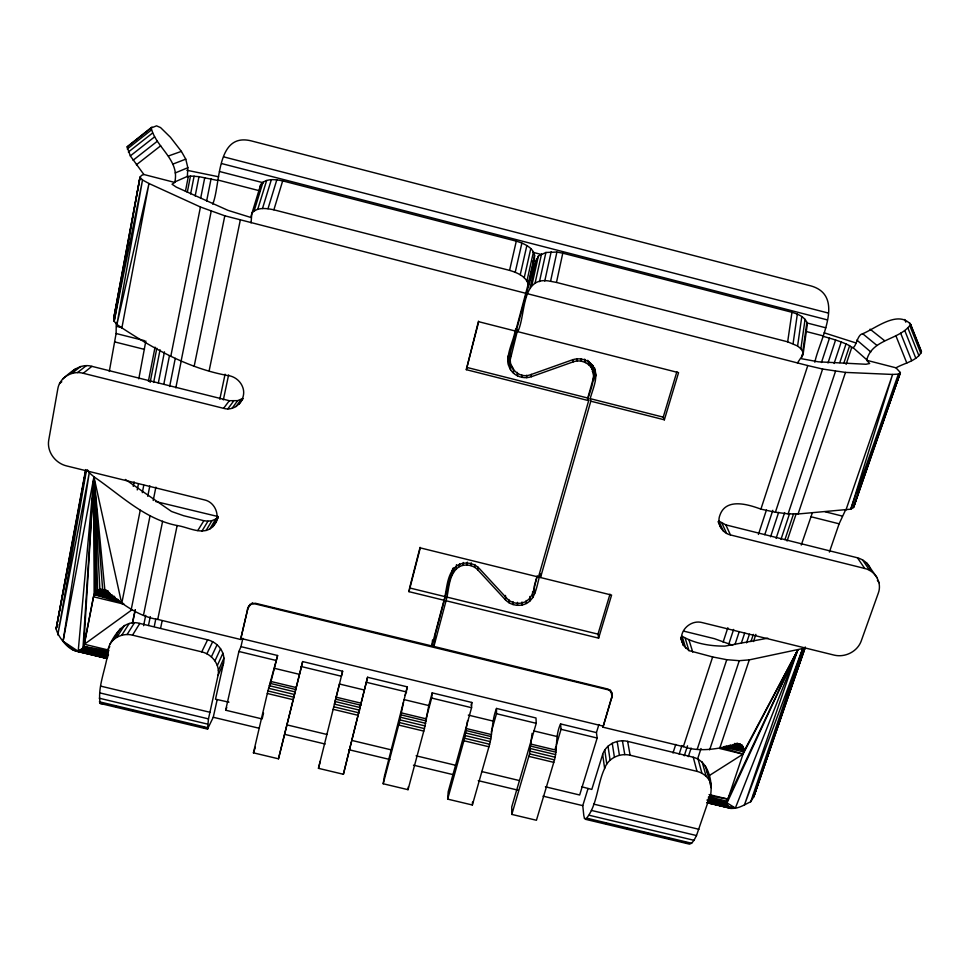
<?xml version="1.0" encoding="UTF-8"?>
<svg xmlns="http://www.w3.org/2000/svg" width="970" height="970" viewBox="0 0 970 970"><rect width="100%" height="100%" fill="white"/><g stroke="black" fill="none" stroke-linecap="round" stroke-linejoin="round"><path stroke-width="1.45" d="M251.048 222.87L251.86 213.206C257.135 206.828 266.702 208.332 273.879 209.811L509.577 270.375C516.913 272.606 525.764 276.086 528.201 284.137L515.64 331.109L478.707 321.7L466.315 369.679L588.669 400.658L538.471 577.029L420.277 547.88L408.976 591.664L444.017 600.248L431.856 645.947L255.231 603.231L251.084 604.31L248.174 607.22L240.608 639.472L157.734 619.418C136.042 616.12 119.88 601.145 102.65 589.481C97.946 588.172 94.041 592.403 93.496 596.768L83.759 646.469C75.696 660.861 57.472 637.108 56.163 628.766L85.651 469.577M491.232 732.192L496.482 713.714L496.531 708.439L535.986 717.982L536.24 723.317L511.736 806.931L511.82 814.412L536.434 820.268L553.773 762.359C557.98 749.822 554.755 736.097 560.587 723.935L596.429 732.605L597.168 738.037L579.66 795L545.395 786.791M263.525 713.059L262.155 718.94L225.658 710.21L238.899 651.476L240.972 646.65L277.614 655.514L267.914 690.943L253.437 752.841L278.475 758.807L302.652 661.564L342.628 671.228L318.463 768.337L343.392 774.278L367.569 677.254L407.364 686.881L384.35 776.546L383.199 783.76L408.018 789.677L424.448 728.591L428.776 705.566L432.183 692.883L471.82 702.462L471.578 707.7L448.188 791.762L447.655 799.122L472.366 805.003L472.487 802.044M251.145 217.559L228.023 210.369L176.285 187.101L172.042 184.239L174.721 182.433C180.19 159.904 155.818 147.561 151.199 127.943L156.558 125.857L160.547 127.567L170.441 137.279L181.378 151.381L185.767 159.141L187.84 167.713L187.343 176.831L190.472 176.031L198.983 176.661L217.474 180.42M814.848 362.234C818.922 341.1 846.216 295.923 810.908 285.907L251.133 140.856C215.667 132.187 220.845 184.664 212.721 204.124M477.725 569.802C473.081 564.904 465.357 563.643 459.343 566.674C448.273 573.682 449.328 589.505 446.067 600.757L598.623 638.139L611.597 595.071L540.533 577.538L540.278 573.9C536.543 584.825 536.301 602.079 522.102 604.989C516.137 606.165 509.759 604.322 505.515 599.921L477.725 569.802L477.858 566.965M474.694 567.304L474.839 564.479M471.056 565.643L471.226 562.83M109.295 371.474L116.097 333.51L116.291 322.392M467.091 564.964L467.285 562.151M463.09 565.316L463.296 562.503M511.82 814.412L529.547 753.872L532.093 733.32M207.507 729.076L208.477 718.879L218.032 675.423C220.311 664.692 212.018 654.253 201.736 651.864L132.526 635.168C122.414 632.513 110.362 638.296 108.24 649.003C106.955 666.972 97.218 685.438 100.152 703.444L207.507 729.076L213.254 717.266L217.195 699.6M228.956 702.183L215.51 699.2L223.573 662.983C225.816 652.458 217.729 642.176 207.616 639.824L139.789 623.431C125.215 619.236 115.442 633.046 109.901 644.322M459.343 566.674L459.574 563.849M456.13 568.917L456.506 564.673M453.693 571.9L454.081 567.632M452.202 575.392L452.869 568.238L435.239 634.453L433.893 646.444L608.238 689.149L611.791 692.41L612.325 695.781L602.952 727.185L683.353 746.645C702.219 753.132 721.353 747.664 739.819 744.063C744.257 745.202 744.427 750.622 743.02 754.139L727.173 801.232L727.136 804.724L728.955 807.67C736.351 810.374 744.196 804.724 750.731 801.741L753.751 796.806L805.221 647.451L750.731 801.741L802.699 648.542L749.301 659.867L739.285 660.691L726.76 659.697L712.647 656.945L688.955 650.603L683.304 645.256L680.649 637.739M527.935 287.156L534.397 258.226C535.804 248.368 524.018 243.47 516.295 241.154L282.682 180.881C275.504 179.377 265.913 178.043 260.748 184.53L251.072 216.128M444.017 600.248C447.328 588.45 446.515 572.045 458.313 564.916C465.188 561.448 474.015 562.891 479.313 568.505L507.116 598.635C511.736 603.51 519.386 604.71 525.364 601.739C534.688 596.902 533.985 584.704 537.428 576.204M425.466 720.989L431.638 698.048L432.183 692.883M466.315 369.679L478.501 321.131M472.366 805.003L488.928 746.767C492.821 734.229 491.499 720.722 496.531 708.439M431.856 645.947L432.547 639.957M540.533 577.538L590.803 401.192L590.196 398.646C593.022 387.624 601.085 372.807 590.475 363.253C585.601 359.009 578.641 357.736 572.53 359.785L530.699 374.675C517.18 379.755 506.195 364.575 510.39 352.158L534.215 265.356L538.374 256.08L545.916 252.467L556.913 252.067L562.782 253.158L791.969 312.291C797.728 314.025 804.191 316.523 806.894 322.331L807.173 325.35L803.051 354.668L797.449 362.925M510.002 360.695L517.701 329.582L517.81 331.667L678.563 372.65L664.365 419.816L590.803 401.192M408.018 789.677L408.394 786.767M447.655 799.122L464.582 738.243L467.588 720.589M588.62 361.349C597.859 371.922 591.846 386.666 588.062 398.112L588.669 400.658M587.493 398.912L594.089 375.681L594.258 367.654M803.051 354.668L802.748 351.722L800.893 348.763L805.064 319.3M801.778 357.409L802.19 354.486M802.748 351.722L806.894 322.331M800.893 348.763L797.595 345.999L801.814 316.499M797.595 345.999L787.676 341.828L791.969 312.291M793.084 343.635L797.34 314.098M138.795 378.846L145.839 340.991M408.976 591.664L409.595 587.941L444.405 596.477M174.721 182.433L143.875 174.503L141.547 175.388L140.019 177.231L114.169 321.312L116.921 324.465L121.893 327.884C155.297 349.733 190.581 369.376 230.423 376.008C236.086 377.548 240.815 381.84 242.779 387.382C247.023 398.912 235.661 411.983 223.597 408.334L83.238 373.28C72.301 370.273 59.716 377.294 57.824 388.776L48.706 440.307C46.802 451.85 55.326 463.139 66.433 465.879L204.258 499.853C215.934 502.157 221.451 517.919 212.963 526.54C202.888 536.252 188.422 527.074 177.146 525.534C144.53 519.192 120.462 494.809 93.945 476.816L89.264 472.717L87.385 469.747M72.701 543.249L73.235 540.29M73.769 537.332L74.29 534.373M76.691 521.048L78.024 513.651M78.558 510.693L79.892 503.297M80.425 500.338L82.826 487.013M83.359 484.054L85.76 470.741L56.163 628.766L57.763 624.559M121.893 327.884L148.98 183.5L116.921 324.465L142.529 179.996L114.169 321.312L113.684 318.56L140.019 177.231L142.529 179.996L148.98 183.5L200.438 206.998L224.81 215.801L525.716 293.279M113.684 318.56L140.019 177.231M383.199 783.76L399.313 722.541L403.508 702.292M114.266 317.845L114.836 314.874M115.406 311.904L116.824 304.495M117.394 301.524L118.813 294.104M120.231 286.683L120.801 283.713M122.22 276.292L123.639 268.872M124.208 265.913L124.778 262.943M56.163 628.766L86.475 470.244L57.776 634.938L89.264 472.717L63.074 641.267L73.405 650.045L106.942 658.193L75.527 650.979L107.076 658.557M113.926 318.039L124.572 263.064M125.142 260.093L125.724 257.111M128.028 245.228L128.598 242.257M148.386 381.307L155.042 347.151M185.452 191.235L188.35 176.382M150.156 382.374L156.825 348.23M187.283 192.351L190.472 176.031M133.266 486.346L134.139 481.896M153.648 382.447L160.05 349.782M190.617 193.939L194.109 176.128M137.243 489.935L138.419 483.994M158.316 383.041L164.451 351.855M195.176 195.964L198.983 176.661M142.311 492.639L143.79 485.206M163.821 384.156L169.41 355.929M200.632 198.413L204.767 177.607M140.226 510.281L121.711 603.582L93.945 476.816L63.074 641.267L78.194 651.282L81.82 649.585L108.519 654.883M170.768 356.463L200.438 206.998M147.743 496.3L149.816 485.909M169.641 386.533L175.267 358.354M206.622 201.129L211.06 178.88M131.192 609.718L150.01 516.028M181.026 361.507L211.181 211.327M153.212 500.484L155.891 487.146M175.825 387.867L181.184 361.192M132.538 623.298L135.218 609.984M143.499 615.138L162.62 521.242M194.145 366.369L224.81 215.801M143.596 625.662L145.706 615.332M148.471 625.48L150.289 616.617M154.266 626.426L155.794 619.03M157.734 619.418L177.146 525.534M209.168 370.673L240.293 220.117M160.571 628.33L162.111 620.933M219.814 399.264L225.076 374.202M223.342 399.895L228.617 374.905M391.371 749.895L351.734 740.401L367.569 677.254M132.369 623.092L135.194 609.948M343.392 774.278L351.37 741.807M787.676 341.828L556.477 282.428L562.782 253.158M517.81 331.667C526.128 314.644 520.635 274.825 550.56 281.324L556.913 252.067M544.764 281.045L551.154 251.836M539.49 281.627L545.916 252.467M530.129 287.714L536.58 258.796M531.924 285.083L538.374 256.08M535.1 283.01L541.551 253.922M526.94 280.912L533.464 251.836M528.201 284.137L534.688 255.134M240.608 639.472L247.871 608.166L250.078 604.395L251.084 604.31M240.972 646.65L242.852 638.308M520.235 274.752L526.843 245.568M524.224 277.711L530.784 248.575M515.228 272.243L521.896 243.033M509.577 270.375L516.295 241.154M269.708 686.59L277.614 655.514M278.475 758.807L299.196 675.714M302.652 661.564L299.584 674.38L274.607 668.354M364.32 690.01L339.464 684.008L334.42 704.123L359.664 710.198M342.628 671.228L341.367 676.236L301.076 666.499M318.463 768.337L320.245 761.244M409.97 586.486L420.083 547.322M405.133 695.357L407.364 686.881M515.167 330.455C513.3 343.829 501.029 361.507 513.542 373.256C518.416 377.451 525.352 378.749 531.439 376.7L573.258 361.834C581.236 358.9 590.924 363.483 593.252 371.765M433.893 646.444L446.067 600.757M259.948 187.525L260.748 184.53M471.032 705.275L471.82 702.462M537.125 576.059L534.24 586.219L534.664 593.604M555.119 749.131L555.98 746.257M556.404 744.814L561.036 729.307L560.587 723.935M598.623 638.139L597.981 634.137L609.997 594.173M664.365 419.816L663.225 417.149L676.89 371.704M273.879 209.811L282.682 180.881M267.987 208.708L276.826 179.802M596.429 732.605L598.914 724.517M257.753 209.265L266.653 180.444M262.482 208.526L271.358 179.656M602.952 727.185L611.827 696.666L612.07 693.805L609.96 690.373L610.809 690.458L251.945 603.122L253.061 603.51M581.648 786.767L591.809 789.434L602.661 754.393C605.947 744.293 617.611 738.946 627.651 741.371L693.259 757.243C708.258 761.28 712.513 780.498 710.768 793.993L696.496 835.546L694.011 840.311L691.622 843.233L689.5 844.143L585.65 819.347L584.461 818.328L583.782 815.37L582.764 805.646L588.05 788.537M254.128 210.866L263.04 182.117M585.65 819.347C597.484 805.743 597.047 784.439 604.625 768.458C607.996 758.176 619.891 752.769 630.112 755.23L697.006 771.368C703.529 773.041 709.24 777.855 711.119 784.451M672.974 753.011L675.775 744.402M679.158 754.139L681.971 745.53M683.353 746.645L712.647 656.945M681.825 641.716C678.964 630.257 691.064 619.43 702.219 622.594L834.2 655.126C845.04 657.721 857.237 651.719 861.166 641.158L878.311 593.106C882.251 582.8 875.376 570.833 864.731 568.468L730.446 534.931C721.898 533.027 716.624 523.242 719.946 515.094C726.13 497.549 748.391 504.521 760.904 509.129L807.78 365.569L822.609 369.036L845.476 372.407L892.594 374.444L898.39 374.117L900.366 372.565L896.001 367.824L866.659 360.282C872.018 338.494 899.651 340.3 910.66 324.392C897.832 309.83 875.607 328.393 862.718 333.728C855.964 334.589 856.207 353.698 849.647 345.684C841.305 341.501 832.296 338.857 823.312 336.408M684.25 755.824L687.524 745.821M723.135 642.079L727.839 627.736M758.407 534.446L766.409 510.05M688.312 756.648L691.125 748.088M728.894 643.765L733.623 629.421M764.784 534.7L772.811 510.305M821.457 362.501L829.483 338.106M697.248 749.192L726.76 659.697M760.904 509.129L775.394 512.233L822.609 369.036M734.981 644.504L739.249 631.579M770.568 536.786L778.643 512.366M827.992 362.998L835.582 340.009M697.782 758.394L701.031 748.537M741.371 643.049L744.705 633.022M776.085 538.399L784.645 512.596M834.091 363.495L841.22 341.998M709.664 749.81L739.285 660.691M775.394 512.233L788.101 513.882L835.485 371.364M746.548 642.855L749.422 634.235M780.983 539.381L789.592 513.506M839.802 362.61L846.022 343.926M750.938 641.57L753.338 634.392M784.96 539.587L793.581 513.736M843.9 362.925L849.647 345.684M753.484 641.546L755.885 634.368M787.07 541.017L796.188 513.724M846.095 364.368L851.854 347.139M719.667 748.464L749.301 659.867M788.101 513.882L798.104 513.979L845.476 372.407M845.913 510.074L892.594 374.444L850.787 509.177L853.588 507.492L898.39 374.117L850.787 509.177L798.104 513.979M896.001 367.824C904.355 363.022 916.941 361.143 921.5 351.698L910.66 324.392M801.269 545.031L812.339 512.815M753.569 794.381L753.751 796.806L804.166 648.784M829.398 552.063L839.111 523.812L845.634 509.808M753.751 796.806L805.185 647.051M853.588 507.492L900.366 372.565L871.775 453.245M253.437 752.841L255.365 747.276M854.218 505.091L900.366 372.565M116.364 635.884L117.588 632.44M857.735 492.869L868.259 463.151M532.991 262.167L534.397 258.226M800.492 658.703L804.045 648.76M802.699 648.542L744.366 805.148L797.692 650.191L743.614 751.92L723.329 746.936M225.658 710.21L226.762 707.53M218.032 675.423L223.573 662.983M247.447 609.124L250.078 604.395M218.408 670.452L223.949 658.096M217.365 665.468L222.93 653.198M214.976 660.825L220.602 648.639M211.399 656.836L217.098 644.711M206.889 653.78L212.672 641.716M201.736 651.864L207.616 639.824M212.963 526.54L218.056 517.944M215.304 523.351L216.746 520.902M216.662 519.641L218.104 517.216M209.811 528.989L215.679 519.12L217.741 517.507M206.052 530.541L211.993 520.635L215.679 519.12M201.942 531.087L207.968 521.181L211.993 520.635M132.526 635.168L139.789 623.431M197.759 530.59L203.87 520.696L207.968 521.181M127.082 634.525L134.442 622.801M121.747 635.204L129.216 623.48M116.885 637.181L124.451 625.407M108.24 649.003L109.792 646.614M112.847 640.285L120.486 628.463M239.214 404.053L243.155 398.549M235.952 406.636L241.433 399.034L237.65 400.634L229.32 400.707L91.907 366.345C80.158 362.938 70.713 372.104 62.577 379.064M232.097 408.273L237.65 400.634M227.877 408.855L233.515 401.204M223.597 408.334L229.32 400.707M143.875 174.503L130.332 155.903L127.118 146.894L151.95 127.046M71.659 372.007L75.793 368.6M83.238 373.28L91.907 366.345M77.503 372.589L86.281 365.666M127.118 146.894L151.199 127.943M127.252 148.98L151.393 129.98M128.343 152.047L152.545 133.023M130.332 155.903L154.582 136.867M133.072 160.256L157.346 141.22M136.382 164.803L160.668 145.803M71.889 373.377L80.777 366.442M59.522 383.562L61.801 381.78M132.138 609.681L84.366 644.262L83.759 646.469L108.313 652.373M708.973 775.77L743.02 754.139L797.692 650.191L735.381 808.022L731.004 808.495L706.79 802.675M174.806 181.948L187.428 176.37M175.206 172.951L187.84 167.713M173.036 164.039L185.767 159.141M168.453 155.976L181.378 151.381M100.152 703.444L105.888 704.074M767.803 638.187L724.966 646.105C710.489 646.238 694.629 643.595 682.128 636.223L685.741 648.287M186.846 170.259L218.602 176.77M710.282 795.849L727.755 799.062L797.692 650.191L727.003 802.93L727.694 806.264L735.381 808.022L727.003 802.93L708.415 797.655M108.688 651.088L83.759 646.469L93.945 476.816L104.893 590.33L107.828 591.069L102.65 589.481L93.945 476.816L78.194 651.282L82.983 648.057L107.985 653.04M550.56 281.324L556.477 282.428M155.6 501.514L218.335 516.622M724.881 746.354L743.82 750.174L726.397 745.857M729.222 745.36L743.687 748.282L730.58 745.021M107.161 657.878L80.352 650.664L107.755 656.351M733.09 744.511L743.153 746.633L734.375 744.439M732.471 807.404L735.381 808.022L728.955 807.67L707.13 802.614M734.532 743.456L741.892 745.069L736.194 743.65M706.997 802.566L731.513 808.216M801.402 358.706L818.328 361.81L865.967 364.259L869.678 363.495L866.659 360.282M104.893 590.33L107.803 591.009M107.525 653.962L82.983 648.057L93.945 476.816L97.63 590.063L109.076 592.755M108.579 591.639L99.874 589.311L93.945 476.816L96.115 591.251L112.302 595.071M99.874 589.311L107.076 591.021M122.875 603.146L94.126 594.501L93.945 476.816L94.914 592.852L115.418 597.714M94.126 594.501L118.971 600.442M287.084 724.917L326.902 734.46M416.094 755.812L455.56 765.269M481.617 771.514L519.459 780.571M100.904 686.178L209.859 712.247M593.555 804.081L698.909 829.289M213.254 717.266L258.893 728.191M285.386 734.52L325.132 744.026M348.691 749.664L389.916 759.522M413.462 765.16L453.22 774.666M478.246 780.656L517.992 790.162M543.018 796.14L582.764 805.646M99.764 692.883L208.477 718.879M591.361 810.411L696.496 835.546M99.243 698.218L207.592 724.105M589.214 815.273L694.011 840.311M99.376 701.807L207.265 727.573M587.262 818.304L691.622 843.233M113.199 705.82L117.588 706.863M129.289 709.664L133.678 710.707M149.768 714.551L154.157 715.593M165.858 718.394L174.636 720.492M189.271 723.984L195.115 725.378M202.427 727.124L208.283 728.519M584.461 818.328L588.826 819.371M604.831 823.203L609.196 824.245M625.201 828.065L629.566 829.107M641.218 831.884L649.948 833.97M661.588 836.746L670.318 838.832M681.959 841.608L687.779 843.003M238.899 651.476L275.832 660.4M366.502 682.31L406.624 691.998M431.638 698.048L471.578 707.7M496.482 713.714L536.24 723.317M561.036 729.307L597.168 738.037M404.029 699.588L428.776 705.566M468.304 715.096L492.954 721.049M533.742 730.895L556.841 736.472M270.521 681.376L295.801 687.463M336.154 697.175L361.325 703.238M401.495 712.914L426.545 718.952M466.534 728.591L491.475 734.593M531.293 744.184L556.125 750.162M269.939 683.329L295.256 689.415M335.668 699.152L360.864 705.214M401.095 714.902L426.182 720.94M466.23 730.592L491.208 736.606M531.075 746.209L555.943 752.186M269.284 685.681L294.613 691.78M335.074 701.516L360.294 707.591M400.574 717.279L425.684 723.329M465.77 732.98L490.771 738.995M530.687 748.61L555.58 754.599M268.581 688.276L293.946 694.374M399.967 719.885L425.09 725.936M465.212 735.587L490.226 741.613M530.166 751.216L555.082 757.218M108.943 650.167L84.366 644.262L93.496 596.768L124.148 604.201M709.082 794.563L727.755 799.062L727.003 802.93L708.355 798.443M708.512 796.746L727.173 801.232M267.914 690.943L293.267 697.042M333.765 706.778L359.009 712.853M399.313 722.541L424.448 728.591M464.582 738.243L489.595 744.257M529.547 753.872L554.464 759.862M267.296 693.477L292.649 699.576M333.134 709.312L358.366 715.375M398.67 725.063L423.793 731.101M463.915 740.753L488.928 746.767M528.868 756.37L553.773 762.359M81.82 649.585L107.767 655.817M707.081 799.898L727.136 804.724L708.427 799.401M80.352 650.664L107.706 657.248M707.663 801.45L727.694 806.264L707.36 800.674M106.324 657.951L73.405 650.045L106.918 658.412M708.791 802.736L731.525 808.204M707.542 802.529L728.955 807.67L707.579 801.96M102.65 589.481L106.942 590.524M719.825 748.525L743.02 754.139L720.177 747.179M241.045 638.478L602.794 726.045M446.455 596.974L597.981 634.137M683.571 631.094L714.441 638.684L732.738 645.28M203.87 520.696L183.669 515.725L171.544 511.493L125.409 479.471M723.305 530.99L718.831 521.011L725.839 524.879L857.444 557.786C863.215 559.435 868.72 563.461 870.587 569.354M116.57 326.344L122.256 327.775M116.097 333.51L144.421 340.64M825.191 511.784L842.215 516.064M114.812 341.937L144.481 349.394M810.823 516.707L839.111 523.812M466.57 367.339L588.062 398.112M590.196 398.646L663.225 417.149M589.978 364.708L592.9 365.46M590.439 365.132L593.373 365.884M592.064 369.449L594.913 370.176M592.185 371.207L595.046 371.934M217.571 179.947L260.118 190.908M532.991 261.16L535.925 261.924M805.852 331.425L823.457 335.959M527.898 293.837L807.78 365.569M223.949 156.934L828.174 313.019M221.669 163.578L827.422 319.906M219.475 171.496L263.416 182.821M532.894 252.297L541.672 254.564M806.761 322.901L825.797 327.799M97.63 590.063L110.398 593.555M824.16 332.807L856.304 343.065M96.115 591.251L114.618 596.489M94.914 592.852L117.867 599.363M870.066 329.157L884.507 340.628M862.718 333.728L876.856 345.368M611.258 691.949L612.009 697.769M856.898 340.094L870.781 351.964M853.103 347.672L866.816 359.821M507.71 356.245L508.425 360.828L510.365 365.047L513.385 368.6L513.542 373.256M866.61 562.879L877.219 577.829M877.365 580.254L879.038 582.691M862.427 559.738L869.811 570.469M857.444 557.786L864.731 568.468M725.839 524.879L730.446 534.931M722.056 523.388L726.578 533.415M718.067 521.605L720.831 527.813M900.669 333.207L911.654 360.67M895.819 335.584L906.817 363.035M904.731 319.482L905.798 322.173M908.029 328.321L918.942 355.747M904.84 330.721L915.789 358.185M909.945 323.143L920.76 350.352M910.005 326.162L920.882 353.541M688.979 639.921L692.738 652.058M685.281 638.502L688.955 650.603M680.928 637.254L683.304 645.256M594.428 367.666L595.386 371.146M705.251 765.718L709.215 779.989M709.628 782.014L711.24 787.785M594.731 371.086L596.029 375.778M702.171 761.947L706.087 776.158M698.073 759.049L701.916 773.223M594.089 375.681L595.374 380.434M590.354 363.423L591.591 368.018M593.822 375.826L591.991 367.121M693.259 757.243L697.006 771.368M587.747 360.307L588.948 364.865M584.667 359.142L585.528 362.537M581.03 358.949L581.576 361.204M576.859 358.706L577.38 360.961M572.761 359.579L573.258 361.834M627.651 741.371L630.112 755.23M622.413 740.765L624.777 754.611M617.162 741.395L619.418 755.254M612.24 743.25L614.398 757.134M509.893 356.196L510.632 364.756M608.008 746.172L610.082 760.104M604.746 749.98L606.747 763.972M602.661 754.393L604.625 768.458M707.106 770.095L707.372 772.447M531.245 374.347L531.439 376.7M526.589 375.341L526.758 377.694M521.848 375.063L521.993 377.427M532.578 591.615L532.894 597.568M529.838 596.453L530.057 600.939M515.555 329.036L515.64 331.109M517.313 372.383L517.471 375.899M526.249 600.478L526.37 603.473M521.993 601.982L522.102 604.989M512.281 366.211L512.354 368.503M517.471 602.37L517.543 605.377M510.39 352.158L510.511 356.596M510.365 365.047L510.475 369.655M512.997 601.618L513.057 604.613M508.425 360.828L508.51 365.387M508.911 599.763L508.947 602.758M505.491 595.447L505.515 599.921M739.819 744.063L736.909 743.384L739.819 744.063"/></g></svg>
